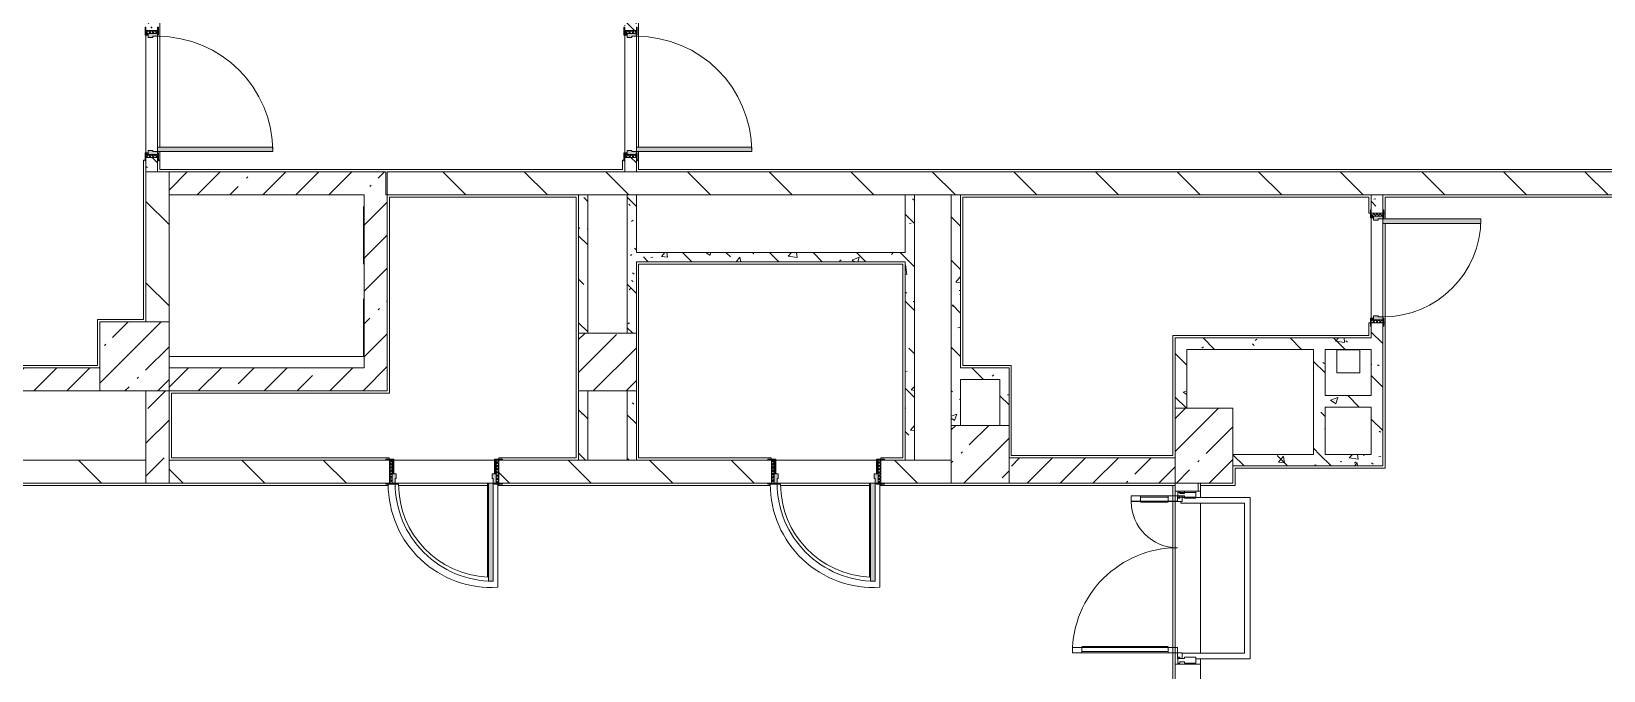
# Model space of a CAD drawing. Header units: millimetres. Extents: x 81459 to 274965, y -8553 to 29000.
# Drawn here: x 213327 to 226952, y 9275 to 14818 of the extents above; entities that cross this region are included whole.
import ezdxf

# ---------------------------------------------------------------- set-up
doc = ezdxf.new("R2010")
doc.units = ezdxf.units.MM
doc.linetypes.add('200_ШТРИХ__ш1_п0_6_', pattern=[800, 500, -300])
for name, color, linetype, lineweight, true_color in [('A-DETL-GENF-2', 7, 'Continuous', 5, 0xaaaaaa), ('A-DOOR-6', 7, 'Continuous', 5, 0xe2e2e2), ('A-DOOR-7', 7, 'Continuous', 5, 0xaaaaaa), ('A-DOOR-FRAM-4', 7, 'Continuous', 5, 0xe2e2e2), ('A-DOOR-FRAM-5', 7, 'Continuous', 5, 0xaaaaaa), ('A-FLOR-2', 7, 'Continuous', 5, 0xaaaaaa), ('I-WALL-5', 7, 'Continuous', 5, 0x787878)]:
    doc.layers.add(name, color=color, linetype=linetype, lineweight=lineweight, true_color=true_color)
for name, color, linetype, lineweight in [('A-DETL-MBND-1', 7, '200_ШТРИХ__ш1_п0_6_', 9), ('A-GLAZ-CWMG-2', 7, 'Continuous', 5), ('A-WALL', 7, 'Continuous', 9), ('I-WALL-3', 7, 'Continuous', 5), ('S-COLS-1', 7, 'Continuous', 5)]:
    doc.layers.add(name, color=color, linetype=linetype, lineweight=lineweight)
pattern_1 = [(45, (147759.1, 0), (-285.1231, 285.1231), []), (45, (148044.2, 0), (-285.1231, 285.1231), [504.031, -100.806, 16.764, -84.042])]
pattern_2 = [(135, (147759.1, 0), (-377.1708, -377.1708), [533.4, -88.9, 17.78, -88.9]), (135, (147759.1, 376.94), (-377.1708, -377.1708), []), (50, (147759.1, 0), (637.6445, -55.7866), [66.675, -733.425]), (355, (147759.1, 0), (-123.3494, 668.699), [53.34, -586.74]), (100.451, (147812.23, -4.65), (514.299, 612.908), [56.665, -623.315]), (46.184, (147759.1, 177.8), (948.7764, -147.15), [100.012, -1100.137]), (96.636, (147838.2, 165.5), (830.909, 865.997), [84.998, -934.973]), (351.184, (147759.1, 177.8), (830.918, 865.988), [80.01, -880.11]), (21, (147848, 133.35), (530.6506, -357.9283), [66.675, -733.425]), (326, (147848, 133.35), (216.308, 644.6585), [53.34, -586.74]), (71.451, (147892.2, 103.5), (746.9596, 286.7243), [56.665, -623.315]), (37.5, (147759.1, 0), (10.8105, 295.9426), [16.764, -562.864, 16.764, -578.866, -588.962]), (37.5, (147759.1, 0), (10.8105, 295.9426), [-1175.258, 16.764, -572.198]), (7.5, (147759.1, 0), (233.8692, 350.6318), [16.764, -322.834, 16.764, -549.529, -224.472]), (7.5, (147759.1, 0), (233.8692, 350.6318), [-905.891, 16.764, -207.708]), (327.5, (147560.85, 0), (474.5678, -20.0513), [16.764, -205.486, 16.764, -676.656, -920.115]), (327.5, (147560.85, 0), (474.5678, -20.0513), [-915.67, 16.764, -903.351]), (317.5, (147471.95, 0), (518.4522, 88.9934), [16.764, -272.161, 16.764, -443.738, -653.415]), (317.5, (147471.95, 0), (518.4522, 88.9934), [-749.427, 16.764, -636.651])]
pattern_3 = [(135, (1751.41, 114.685), (-14.14214, -14.14214), []), (225, (1751.41, 114.685), (14.14214, -14.14214), [])]
pattern_4 = [(45, (-371.384, 114.685), (-14.1421, 14.1421), []), (135, (-371.384, 114.685), (-14.1421, -14.1421), [])]
pattern_5 = [(135, (147759.1, 0), (-353.5534, -353.5534), [])]

# ---------------------------------------------------------------- blocks, each defined once
blk = doc.blocks.new('BSC_Колонна _Прямоугольная - 600х600-23205240-1_7_3_птичка')
at = {"layer": 'S-COLS-1'}
h = blk.add_hatch(dxfattribs=at)
h.set_pattern_fill('FP_51', color=256, style=0, pattern_type=2)
h.set_pattern_definition([(45, (-66460, -12000), (-285.1231, 285.1231), []), (45, (-66174.88, -12000), (-285.1231, 285.1231), [504.031, -100.806, 16.764, -84.042])])
h.paths.add_polyline_path([(-300, -300), (300, -300), (300, 300), (-300, 300), (-300, -100)])
for p, q in [((300, 300), (-300, 300)), ((-300, 300), (-300, -300)), ((300, -300), (300, 300)), ((-300, -300), (300, -300))]:
    blk.add_line(p, q, dxfattribs=at)
blk = doc.blocks.new('BSC_Колонна _Прямоугольная - 650х500-23287315-1_7_3_птичка')
at = {"layer": 'S-COLS-1'}
h = blk.add_hatch(dxfattribs=at)
h.set_pattern_fill('FP_97', color=256, style=0, pattern_type=2)
h.set_pattern_definition([(135, (11225, -75730), (-285.1231, -285.1231), []), (135, (11225, -75444.88), (-285.1231, -285.1231), [504.031, -100.806, 16.764, -84.042])])
h.paths.add_polyline_path([(325, 250), (-325, 250), (-325, -250), (325, -250), (325, 0)])
for p, q in [((325, 250), (-325, 250)), ((-325, 250), (-325, -250)), ((325, -250), (325, 250)), ((-325, -250), (325, -250))]:
    blk.add_line(p, q, dxfattribs=at)
blk = doc.blocks.new('BSC_Колонна _Прямоугольная - 500х500-V65-1_7_3_птичка')
at = {"layer": 'S-COLS-1'}
h = blk.add_hatch(dxfattribs=at)
h.set_pattern_fill('FP_98', color=256, style=0, pattern_type=2)
h.set_pattern_definition([(45, (-73790, -11150), (-285.1231, 285.1231), []), (45, (-73504.88, -11150), (-285.1231, 285.1231), [504.031, -100.806, 16.764, -84.042])])
h.paths.add_polyline_path([(250, -250), (250, 250), (-250, 250), (-250, -250), (-85, -250)])
for p, q in [((250, 250), (-250, 250)), ((-250, 250), (-250, -250)), ((250, -250), (250, 250)), ((-250, -250), (250, -250))]:
    blk.add_line(p, q, dxfattribs=at)
blk = doc.blocks.new('110_Дверь_СКБ_1Ст_Внутренняя1 - Д-11 1100x2100h_кладовые _все__ коридор _между помещениями блока столовой__ моечные _все_-32089444-1_7_3_птичка')
at = {"layer": 'A-DOOR-6'}
h = blk.add_hatch(color=256, dxfattribs=at)
h.paths.add_polyline_path([(502.5, -30), (537.5, -30), (537.5, 50), (512.5, 50), (512.5, 10), (502.5, 10), (502.5, -6)])
h.paths.add_polyline_path([(-477.5, -30), (-477.5, 10), (-487.5, 10), (-487.5, 50), (-512.5, 50), (-512.5, -30), (-487.5, -30)])
at = {"layer": 'A-DOOR-7'}
h = blk.add_hatch(dxfattribs=at)
h.set_pattern_fill('FP_67', color=256, style=0, pattern_type=2)
h.set_pattern_definition(pattern_3)
h.paths.add_polyline_path([(562.5, -50), (562.5, 50), (537.5, 50), (537.5, -50)])
at = {"layer": 'A-DOOR-FRAM-4'}
for points in [[(512.5, 50), (512.5, 1050), (472.5, 1050), (472.5, 50)], [(-512.5, 50), (-497.5, 50), (-497.5, 58), (-567.5, 58), (-567.5, 50), (-537.5, 50)], [(592.5, 50), (592.5, 58), (522.5, 58), (522.5, 50), (562.5, 50)], [(-567.5, -58), (-497.5, -58), (-497.5, -50), (-567.5, -50)], [(-497.5, -50), (-497.5, -30), (-512.5, -30), (-512.5, -50)], [(522.5, -50), (537.5, -50), (537.5, -30), (522.5, -30)], [(592.5, -58), (592.5, -50), (522.5, -50), (522.5, -58), (562.5, -58)]]:
    blk.add_hatch(color=256, dxfattribs=at).paths.add_polyline_path(points)
at = {"layer": 'A-DOOR-FRAM-5'}
h = blk.add_hatch(dxfattribs=at)
h.set_pattern_fill('FP_68', color=256, style=0, pattern_type=2)
h.set_pattern_definition(pattern_4)
h.paths.add_polyline_path([(-537.5, -50), (-512.5, -50), (-512.5, 50), (-537.5, 50)])
at = {"layer": 'A-DOOR-7'}
for p, q in [((512.5, 1050), (472.5, 1050)), ((472.5, 1050), (472.5, 50)), ((512.5, 50), (512.5, 1050)), ((472.5, 50), (512.5, 50))]:
    blk.add_line(p, q, dxfattribs=at)
blk.add_arc((512.5, 50), 1000, 90, 180, dxfattribs=at)
at = {"layer": 'A-DOOR-FRAM-5'}
for p, q in [((-497.5, 58), (-567.5, 58)), ((-567.5, 58), (-567.5, 50)), ((-567.5, 50), (-497.5, 50)), ((-512.5, 50), (-537.5, 50)), ((-537.5, 50), (-537.5, -50)), ((-487.5, 50), (-512.5, 50)), ((-512.5, 50), (-512.5, -30)), ((-512.5, -50), (-512.5, 50)), ((-497.5, 50), (-512.5, 50)), ((-512.5, 50), (-512.5, 49)), ((-512.5, 49), (-497.5, 49)), ((-497.5, 50), (-497.5, 58)), ((-497.5, 49), (-497.5, 50)), ((-487.5, 10), (-487.5, 50)), ((-477.5, 10), (-487.5, 10)), ((-477.5, -30), (-477.5, 10)), ((512.5, 10), (502.5, 10)), ((502.5, 10), (502.5, -30)), ((512.5, 50), (512.5, 10)), ((537.5, 50), (512.5, 50)), ((592.5, 58), (522.5, 58)), ((522.5, 58), (522.5, 50)), ((537.5, 50), (522.5, 50)), ((522.5, 50), (522.5, 49)), ((522.5, 50), (592.5, 50)), ((522.5, 49), (537.5, 49)), ((537.5, -30), (537.5, 50)), ((562.5, 50), (537.5, 50)), ((537.5, 50), (537.5, -50)), ((537.5, 49), (537.5, 50)), ((562.5, -50), (562.5, 50)), ((592.5, 50), (592.5, 58)), ((-497.5, -50), (-567.5, -50)), ((-567.5, -50), (-567.5, -58)), ((-567.5, -58), (-497.5, -58)), ((-537.5, -50), (-512.5, -50)), ((-512.5, -30), (-477.5, -30)), ((-497.5, -30), (-512.5, -30)), ((-512.5, -30), (-512.5, -50)), ((-512.5, -50), (-497.5, -50)), ((-497.5, -50), (-497.5, -30)), ((-497.5, -58), (-497.5, -50)), ((502.5, -30), (537.5, -30)), ((537.5, -30), (522.5, -30)), ((522.5, -30), (522.5, -50)), ((522.5, -50), (537.5, -50)), ((592.5, -50), (522.5, -50)), ((522.5, -50), (522.5, -58)), ((522.5, -58), (592.5, -58)), ((537.5, -50), (537.5, -30)), ((537.5, -50), (562.5, -50)), ((592.5, -58), (592.5, -50))]:
    blk.add_line(p, q, dxfattribs=at)
blk = doc.blocks.new('110_Дверь_СКБ_1Ст_Внутренняя1 - Д-7_п__950x2100h_Туалет EW30-32892359-1_7_3_птичка')
at = {"layer": 'A-DOOR-6'}
h = blk.add_hatch(color=256, dxfattribs=at)
h.paths.add_polyline_path([(462, 19), (462, 50), (437, 50), (437, 10), (427, 10), (427, -30), (462, -30), (462, -19)])
h.paths.add_polyline_path([(-403, -6), (-403, 10), (-413, 10), (-413, 50), (-438, 50), (-438, -30), (-403, -30)])
at = {"layer": 'A-DOOR-7'}
h = blk.add_hatch(dxfattribs=at)
h.set_pattern_fill('FP_65', color=256, style=0, pattern_type=2)
h.set_pattern_definition([(135, (1826.41, 114.685), (-14.14214, -14.14214), []), (225, (1826.41, 114.685), (14.14214, -14.14214), [])])
h.paths.add_polyline_path([(487, -50), (487, 50), (462, 50), (462, -50)])
at = {"layer": 'A-DOOR-FRAM-4'}
for points in [[(-373, 50), (-373, 900), (-413, 900), (-413, 50)], [(-423, 50), (-423, 58), (-493, 58), (-493, 50), (-438, 50)], [(517, 50), (517, 58), (447, 56), (447, 50), (487, 50)], [(-423, -50), (-493, -50), (-493, -58), (-423, -58)], [(-423, -30), (-438, -30), (-438, -50), (-423, -50)], [(462, -30), (447, -30), (447, -50), (462, -50)], [(517, -50), (447, -50), (447, -58), (517, -58)]]:
    blk.add_hatch(color=256, dxfattribs=at).paths.add_polyline_path(points)
at = {"layer": 'A-DOOR-FRAM-5'}
h = blk.add_hatch(dxfattribs=at)
h.set_pattern_fill('FP_66', color=256, style=0, pattern_type=2)
h.set_pattern_definition([(45, (-296.384, 114.685), (-14.1421, 14.1421), []), (135, (-296.384, 114.685), (-14.1421, -14.1421), [])])
h.paths.add_polyline_path([(-438, -50), (-438, 50), (-463, 50), (-457, -50)])
at = {"layer": 'A-DOOR-7'}
for p, q in [((-413, 900), (-413, 50)), ((-373, 900), (-413, 900)), ((-373, 50), (-373, 900)), ((-413, 50), (-373, 50))]:
    blk.add_line(p, q, dxfattribs=at)
blk.add_arc((-413, 50), 850, 360, 90, dxfattribs=at)
at = {"layer": 'A-DOOR-FRAM-5'}
for p, q in [((-423, 58), (-493, 58)), ((-493, 58), (-493, 50)), ((-493, 50), (-423, 50)), ((-438, 50), (-463, 50)), ((-463, 50), (-463, -50)), ((-413, 50), (-438, 50)), ((-438, 50), (-438, -30)), ((-438, -50), (-438, 50)), ((-423, 50), (-438, 50)), ((-438, 50), (-438, 49)), ((-438, 49), (-423, 49)), ((-423, 50), (-423, 58)), ((-423, 49), (-423, 50)), ((-413, 10), (-413, 50)), ((-403, 10), (-413, 10)), ((-403, -30), (-403, 10)), ((437, 10), (427, 10)), ((427, 10), (427, -30)), ((437, 50), (437, 10)), ((462, 50), (437, 50)), ((517, 58), (447, 58)), ((447, 58), (447, 50)), ((462, 50), (447, 50)), ((447, 50), (447, 49)), ((447, 50), (517, 50)), ((447, 49), (462, 49)), ((462, -30), (462, 50)), ((487, 50), (462, 50)), ((462, 50), (462, -50)), ((462, 49), (462, 50)), ((487, -50), (487, 50)), ((517, 50), (517, 58)), ((-423, -50), (-493, -50)), ((-493, -50), (-493, -58)), ((-493, -58), (-423, -58)), ((-463, -50), (-438, -50)), ((-438, -30), (-403, -30)), ((-423, -30), (-438, -30)), ((-438, -30), (-438, -50)), ((-438, -50), (-423, -50)), ((-423, -50), (-423, -30)), ((-423, -58), (-423, -50)), ((427, -30), (462, -30)), ((462, -30), (447, -30)), ((447, -30), (447, -50)), ((447, -50), (462, -50)), ((517, -50), (447, -50)), ((447, -50), (447, -58)), ((447, -58), (517, -58)), ((462, -50), (462, -30)), ((462, -50), (487, -50)), ((517, -58), (517, -50))]:
    blk.add_line(p, q, dxfattribs=at)
blk = doc.blocks.new('Прямоугольный импост - Импост структурный с накладкой - 160мм Темный-32274804-1_7_3_птичка')
at = {"layer": 'A-GLAZ-CWMG-2'}
for p, q in [((-50, 40), (-50, 140)), ((-50, 140), (0, 140)), ((0, 140), (0, 40)), ((-40, 40), (-50, 40)), ((-50, -17), (-50, 0)), ((-50, 0), (-40, 0)), ((-40, 0), (-40, 40)), ((-10, 40), (-10, 0)), ((0, 40), (-10, 40)), ((-10, 0), (0, 0)), ((0, 0), (0, -17)), ((0, -17), (-50, -17))]:
    blk.add_line(p, q, dxfattribs=at)
blk = doc.blocks.new('Дверь_Витражная_остекление_ - ВВ-6 остекление-32274838-1_7_3_птичка')
at = {"layer": 'A-DETL-GENF-2'}
for p, q in [((-655, 930), (-610, 930)), ((-655, 930), (-655, 20)), ((-610, 930), (-655, 930)), ((-655, 930), (-655, 20)), ((-655, 850), (-610, 850)), ((-645, 850), (-645, 100)), ((-610, 930), (-610, 20)), ((-610, 20), (-610, 930)), ((-601, 850), (-601, 100)), ((705, 420), (660, 420)), ((660, 420), (660, 20)), ((705, 420), (660, 420)), ((660, 420), (660, 20)), ((705, 420), (705, 20)), ((705, 20), (705, 420)), ((651, 340), (651, 100)), ((705, 340), (660, 340)), ((695, 340), (695, 100)), ((-655, 100), (-610, 100)), ((-610, 20), (-655, 20)), ((-655, 20), (-610, 20)), ((705, 100), (660, 100))]:
    blk.add_line(p, q, dxfattribs=at)
at = {"layer": 'A-DOOR-7'}
for p, q in [((-655, 930), (-655, 20)), ((655, 420), (655, 20)), ((-655, 20), (-705, 20)), ((-705, 20), (-705, -20)), ((-655, -20), (-655, 20)), ((705, 20), (655, 20)), ((655, 20), (655, -20)), ((705, -20), (705, 20)), ((-705, -20), (-655, -20)), ((655, -20), (705, -20))]:
    blk.add_line(p, q, dxfattribs=at)
for centre, radius, start, end in [((-655, 20), 910, 360, 90), ((655, 20), 400, 90, 180)]:
    blk.add_arc(centre, radius, start, end, dxfattribs=at)
blk = doc.blocks.new('110_Дверь_СКБ_1Ст_Внутренняя1 - Д-17д _Д-9_ 950x2100h_ПУИ_ С_У персонала-24300662-1_7_3_птичка')
at = {"layer": 'A-DOOR-6'}
h = blk.add_hatch(color=256, dxfattribs=at)
h.paths.add_polyline_path([(462, 100), (437, 100), (437, 60), (427, 60), (427, 20), (462, 20)])
h.paths.add_polyline_path([(-423, 100), (-438, 100), (-438, 20), (-403, 20), (-403, 60), (-413, 60), (-413, 100)])
at = {"layer": 'A-DOOR-7'}
h = blk.add_hatch(dxfattribs=at)
h.set_pattern_fill('FP_73', color=256, style=0, pattern_type=2)
h.set_pattern_definition([(135, (1826.41, 164.685), (-14.14214, -14.14214), []), (225, (1826.41, 164.685), (14.14214, -14.14214), [])])
h.paths.add_polyline_path([(487, 100), (462, 100), (462, -100), (487, -100), (487, 6)])
at = {"layer": 'A-DOOR-FRAM-4'}
for points in [[(-401, 950), (-413, 950), (-413, 100), (-373, 104), (-373, 950)], [(-454, 108), (-493, 108), (-493, 100), (-423, 104), (-423, 108), (-454, 108)], [(-438, 20), (-438, -100), (-423, -100), (-423, 20)], [(491, 108), (447, 108), (447, 100), (517, 100), (517, 108), (497, 108)], [(462, 20), (447, 20), (447, -100), (462, -100), (462, 6)], [(-438, -100), (-493, -100), (-493, -108), (-423, -108), (-423, -100)], [(501, -100), (447, -100), (447, -108), (517, -108), (517, -100)]]:
    blk.add_hatch(color=256, dxfattribs=at).paths.add_polyline_path(points)
at = {"layer": 'A-DOOR-FRAM-5'}
h = blk.add_hatch(dxfattribs=at)
h.set_pattern_fill('FP_74', color=256, style=0, pattern_type=2)
h.set_pattern_definition([(45, (-296.384, 164.685), (-14.1421, 14.1421), []), (135, (-296.384, 164.685), (-14.1421, -14.1421), [])])
h.paths.add_polyline_path([(-463, 100), (-460, -100), (-438, -100), (-438, 100)])
at = {"layer": 'A-DOOR-7'}
for p, q in [((-413, 950), (-413, 100)), ((-373, 950), (-413, 950)), ((-373, 100), (-373, 950)), ((-413, 100), (-373, 100))]:
    blk.add_line(p, q, dxfattribs=at)
blk.add_arc((-413, 100), 850, 360, 90, dxfattribs=at)
at = {"layer": 'A-DOOR-FRAM-5'}
for p, q in [((-423, 108), (-493, 108)), ((-493, 108), (-493, 100)), ((-493, 100), (-423, 100)), ((-438, 100), (-463, 100)), ((-463, 100), (-463, -100)), ((-413, 100), (-438, 100)), ((-438, 100), (-438, 20)), ((-438, -100), (-438, 100)), ((-423, 100), (-438, 100)), ((-438, 100), (-438, 99)), ((-438, 99), (-423, 99)), ((-438, 20), (-403, 20)), ((-423, 20), (-438, 20)), ((-438, 20), (-438, -100)), ((-423, 100), (-423, 108)), ((-423, 99), (-423, 100)), ((-423, -100), (-423, 20)), ((-413, 60), (-413, 100)), ((-403, 60), (-413, 60)), ((-403, 20), (-403, 60)), ((437, 60), (427, 60)), ((427, 60), (427, 20)), ((427, 20), (462, 20)), ((437, 100), (437, 60)), ((462, 100), (437, 100)), ((517, 108), (447, 108)), ((447, 108), (447, 100)), ((462, 100), (447, 100)), ((447, 100), (447, 99)), ((447, 100), (517, 100)), ((447, 99), (462, 99)), ((462, 20), (447, 20)), ((447, 20), (447, -100)), ((462, 20), (462, 100)), ((487, 100), (462, 100)), ((462, 100), (462, -100)), ((462, 99), (462, 100)), ((462, -100), (462, 20)), ((487, -100), (487, 100)), ((517, 100), (517, 108)), ((-423, -100), (-493, -100)), ((-493, -100), (-493, -108)), ((-493, -108), (-423, -108)), ((-463, -100), (-438, -100)), ((-438, -100), (-423, -100)), ((-423, -108), (-423, -100)), ((447, -100), (462, -100)), ((517, -100), (447, -100)), ((447, -100), (447, -108)), ((447, -108), (517, -108)), ((462, -100), (487, -100)), ((517, -108), (517, -100))]:
    blk.add_line(p, q, dxfattribs=at)
blk = doc.blocks.new('Прямоугольный импост - Импост структурный с накладкой - 160мм Темный-32274805-1_7_3_птичка')
at = {"layer": 'A-GLAZ-CWMG-2'}
for p, q in [((-25, 40), (-25, 140)), ((-25, 140), (25, 140)), ((25, 140), (25, 40)), ((-15, 40), (-25, 40)), ((-25, -17), (-25, 0)), ((-25, 0), (-15, 0)), ((-15, 0), (-15, 40)), ((15, 40), (15, 0)), ((25, 40), (15, 40)), ((15, 0), (25, 0)), ((25, 0), (25, -17)), ((25, -17), (-25, -17))]:
    blk.add_line(p, q, dxfattribs=at)
blk = doc.blocks.new('110_Дверь_СКБ_1Ст_Внутренняя1 - Д-12 EIW 1100x2100h_кладовые _все__ коридор _между помещениями блока столовой__ моечные _все_-32933558-1_7_3_птичка')
at = {"layer": 'A-DOOR-6'}
h = blk.add_hatch(color=256, dxfattribs=at)
h.paths.add_polyline_path([(537.5, -30), (537.5, 50), (512.5, 50), (512.5, 10), (502.5, 10), (502.5, -30), (512.5, -30)])
h.paths.add_polyline_path([(-477.5, -6), (-477.5, 10), (-487.5, 10), (-487.5, 50), (-512.5, 50), (-512.5, -30), (-477.5, -30)])
at = {"layer": 'A-DOOR-7'}
h = blk.add_hatch(dxfattribs=at)
h.set_pattern_fill('FP_67', color=256, style=0, pattern_type=2)
h.set_pattern_definition(pattern_3)
h.paths.add_polyline_path([(562.5, 50), (537.5, 50), (537.5, -50), (562.5, -50)])
at = {"layer": 'A-DOOR-FRAM-4'}
for points in [[(512.5, 863.5), (512.5, 1050), (472.5, 1050), (472.5, 50), (512.5, 50), (512.5, 685.8)], [(-497.5, 58), (-567.5, 58), (-562.5, 50), (-497.5, 50)], [(592.5, 58), (522.5, 58), (522.5, 50), (592.5, 50)], [(-497.5, -58), (-497.5, -50), (-567.5, -50), (-562.5, -58), (-512.5, -58)], [(-497.5, -30), (-512.5, -30), (-512.5, -50), (-497.5, -50)], [(537.5, -30), (522.5, -30), (522.5, -50), (537.5, -50)], [(592.5, -58), (587.5, -50), (522.5, -50), (522.5, -58), (587.5, -58)]]:
    blk.add_hatch(color=256, dxfattribs=at).paths.add_polyline_path(points)
at = {"layer": 'A-DOOR-FRAM-5'}
h = blk.add_hatch(dxfattribs=at)
h.set_pattern_fill('FP_68', color=256, style=0, pattern_type=2)
h.set_pattern_definition(pattern_4)
h.paths.add_polyline_path([(-512.5, 50), (-537.5, 50), (-537.5, -50), (-512.5, -50)])
at = {"layer": 'A-DOOR-7'}
for p, q in [((512.5, 1050), (472.5, 1050)), ((472.5, 1050), (472.5, 50)), ((512.5, 50), (512.5, 1050)), ((472.5, 50), (512.5, 50))]:
    blk.add_line(p, q, dxfattribs=at)
blk.add_arc((512.5, 50), 1000, 90, 180, dxfattribs=at)
at = {"layer": 'A-DOOR-FRAM-5'}
for p, q in [((-497.5, 58), (-567.5, 58)), ((-567.5, 58), (-567.5, 50)), ((-567.5, 50), (-497.5, 50)), ((-512.5, 50), (-537.5, 50)), ((-537.5, 50), (-537.5, -50)), ((-487.5, 50), (-512.5, 50)), ((-512.5, 50), (-512.5, -30)), ((-512.5, -50), (-512.5, 50)), ((-497.5, 50), (-512.5, 50)), ((-512.5, 50), (-512.5, 49)), ((-512.5, 49), (-497.5, 49)), ((-497.5, 50), (-497.5, 58)), ((-497.5, 49), (-497.5, 50)), ((-487.5, 10), (-487.5, 50)), ((-477.5, 10), (-487.5, 10)), ((-477.5, -30), (-477.5, 10)), ((512.5, 10), (502.5, 10)), ((502.5, 10), (502.5, -30)), ((512.5, 50), (512.5, 10)), ((537.5, 50), (512.5, 50)), ((592.5, 58), (522.5, 58)), ((522.5, 58), (522.5, 50)), ((537.5, 50), (522.5, 50)), ((522.5, 50), (522.5, 49)), ((522.5, 50), (592.5, 50)), ((522.5, 49), (537.5, 49)), ((537.5, -30), (537.5, 50)), ((562.5, 50), (537.5, 50)), ((537.5, 50), (537.5, -50)), ((537.5, 49), (537.5, 50)), ((562.5, -50), (562.5, 50)), ((592.5, 50), (592.5, 58)), ((-497.5, -50), (-567.5, -50)), ((-567.5, -50), (-567.5, -58)), ((-567.5, -58), (-497.5, -58)), ((-537.5, -50), (-512.5, -50)), ((-512.5, -30), (-477.5, -30)), ((-497.5, -30), (-512.5, -30)), ((-512.5, -30), (-512.5, -50)), ((-512.5, -50), (-497.5, -50)), ((-497.5, -50), (-497.5, -30)), ((-497.5, -58), (-497.5, -50)), ((502.5, -30), (537.5, -30)), ((537.5, -30), (522.5, -30)), ((522.5, -30), (522.5, -50)), ((522.5, -50), (537.5, -50)), ((592.5, -50), (522.5, -50)), ((522.5, -50), (522.5, -58)), ((522.5, -58), (592.5, -58)), ((537.5, -50), (537.5, -30)), ((537.5, -50), (562.5, -50)), ((592.5, -58), (592.5, -50))]:
    blk.add_line(p, q, dxfattribs=at)
blk = doc.blocks.new('Прямоугольный импост - Импост структурный с накладкой - 160мм Темный-32274806-1_7_3_птичка')
at = {"layer": 'A-GLAZ-CWMG-2'}
for p, q in [((0, 140), (-50, 140)), ((-50, 140), (-50, 40)), ((0, 40), (0, 140)), ((-50, 40), (-40, 40)), ((-40, 0), (-50, 0)), ((-50, 0), (-50, -17)), ((-40, 40), (-40, 0)), ((-10, 0), (-10, 40)), ((-10, 40), (0, 40)), ((0, 0), (-10, 0)), ((0, -17), (0, 0)), ((-50, -17), (0, -17))]:
    blk.add_line(p, q, dxfattribs=at)

msp = doc.modelspace()

# ---------------------------------------------------------------- hatches: boundary and pattern name
at = {"layer": 'I-WALL-3'}
h = msp.add_hatch(dxfattribs=at)
h.set_pattern_fill('FP_63', color=256, style=0, pattern_type=2)
h.set_pattern_definition(pattern_5)
h.paths.add_polyline_path([(214485.5, 12300), (214519.1, 12300), (214519.1, 13600), (214319.1, 13600), (214319.1, 12300)])
h = msp.add_hatch(dxfattribs=at)
h.set_pattern_fill('FP_33', color=256, style=0, pattern_type=2)
h.set_pattern_definition(pattern_1)
h.paths.add_polyline_path([(216209.1, 13400), (216399.1, 13400), (216399.1, 13600), (214519.1, 13600), (214519.1, 13400), (215969.1, 13400)])
h = msp.add_hatch(dxfattribs=at)
h.set_pattern_fill('FP_63', color=256, style=0, pattern_type=2)
h.set_pattern_definition(pattern_5)
h.paths.add_polyline_path([(223855.1, 13400), (232459.1, 13400), (232459.1, 13600), (216409.1, 13600), (216409.1, 13400), (222922.8, 13400)])
h = msp.add_hatch(dxfattribs=at)
h.set_pattern_fill('FP_33', color=256, style=0, pattern_type=2)
h.set_pattern_definition(pattern_1)
h.paths.add_polyline_path([(216383.9, 11700), (216409.1, 11700), (216409.1, 13400), (216209.1, 13400), (216209.1, 11700), (216239.3, 11700)])
h = msp.add_hatch(dxfattribs=at)
h.set_pattern_fill('FP_33', color=256, style=0, pattern_type=2)
h.set_pattern_definition(pattern_1)
h.paths.add_polyline_path([(209910.2, 11700), (213919.1, 11700), (213919.1, 11900), (208519.1, 11900), (208519.1, 11700), (209719.1, 11700)])
h = msp.add_hatch(dxfattribs=at)
h.set_pattern_fill('FP_33', color=256, style=0, pattern_type=2)
h.set_pattern_definition(pattern_1)
h.paths.add_polyline_path([(215487, 11700), (216209.1, 11700), (216209.1, 11900), (214519.1, 11900), (214519.1, 11700), (215394.1, 11700)])
h = msp.add_hatch(dxfattribs=at)
h.set_pattern_fill('FP_33', color=256, style=0, pattern_type=2)
h.set_pattern_definition(pattern_1)
h.paths.add_polyline_path([(214519.1, 10900), (214519.1, 11700), (214319.1, 11700), (214319.1, 10900)])
h = msp.add_hatch(dxfattribs=at)
h.set_pattern_fill('FP_63', color=256, style=0, pattern_type=2)
h.set_pattern_definition(pattern_5)
h.paths.add_polyline_path([(220718.9, 10900), (221299.1, 10900), (221299.1, 11100), (220688.9, 11100), (220688.9, 10900)])
h.paths.add_polyline_path([(214519.1, 10900), (216427.9, 10900), (216427.9, 11100), (214519.1, 11100), (214519.1, 10994)])
h.paths.add_polyline_path([(214319.1, 10900), (214319.1, 11100), (209919.1, 11100), (209919.1, 10900), (211769.1, 10900)])
h.paths.add_polyline_path([(217377.9, 10900), (219738.9, 10900), (219738.9, 11100), (217377.9, 11100), (217377.9, 10994)])
h = msp.add_hatch(dxfattribs=at)
h.set_pattern_fill('FP_33', color=256, style=0, pattern_type=2)
h.set_pattern_definition(pattern_1)
h.paths.add_polyline_path([(223219.1, 10900), (223239.1, 10900), (223239.1, 11120), (221799.1, 11120), (221799.1, 10900), (222922.8, 10900)])
h = msp.add_hatch(dxfattribs=at)
h.set_pattern_fill('FP_33', color=256, style=0, pattern_type=2)
h.set_pattern_definition(pattern_1)
h.paths.add_polyline_path([(223459.1, 7900), (223459.1, 9330), (223239.1, 9330), (223239.1, 7900)])
h.paths.add_polyline_path([(223459.1, 10830), (223459.1, 10900), (223439.1, 10900), (223439.1, 10830)])
at = {"layer": 'I-WALL-5'}
h = msp.add_hatch(dxfattribs=at)
h.set_pattern_fill('FP_62', color=256, style=0, pattern_type=2)
h.set_pattern_definition(pattern_2)
h.paths.add_polyline_path([(214419.1, 13600), (214419.1, 13725), (214319.1, 13725), (214319.1, 13600)])
h.paths.add_polyline_path([(214319.1, 14825), (214419.1, 14825), (214419.1, 15550), (214319.1, 15550), (214319.1, 14850)])
h = msp.add_hatch(dxfattribs=at)
h.set_pattern_fill('FP_62', color=256, style=0, pattern_type=2)
h.set_pattern_definition(pattern_2)
h.paths.add_polyline_path([(218514.8, 13600), (218569.1, 13600), (218569.1, 13725), (218469.1, 13725), (218469.1, 13600), (218489.1, 13600)])
h.paths.add_polyline_path([(218569.1, 14825), (218569.1, 15150), (218469.1, 15150), (218469.1, 14825)])
h = msp.add_hatch(dxfattribs=at)
h.set_pattern_fill('FP_62', color=256, style=0, pattern_type=2)
h.set_pattern_definition(pattern_2)
h.paths.add_polyline_path([(218068.9, 11120), (218069.1, 12200), (218148.9, 12200), (218148.9, 13400), (218068.9, 13400), (218068.9, 11700)])
h.paths.add_polyline_path([(218068.9, 11100), (218148.9, 11100), (218148.9, 11700), (218069.1, 11700), (218068.9, 11120)])
h = msp.add_hatch(dxfattribs=at)
h.set_pattern_fill('FP_62', color=256, style=0, pattern_type=2)
h.set_pattern_definition(pattern_2)
h.paths.add_polyline_path([(218569.1, 11100), (218569.1, 11700), (218489.1, 11700), (218489.1, 11100)])
h.paths.add_polyline_path([(218569.1, 12200), (218569.1, 13400), (218489.1, 13400), (218489.1, 12200)])
h = msp.add_hatch(dxfattribs=at)
h.set_pattern_fill('FP_62', color=256, style=0, pattern_type=2)
h.set_pattern_definition(pattern_2)
h.paths.add_polyline_path([(220899.1, 11100), (220979.1, 11100), (220979.1, 13400), (220899.1, 13400), (220899.1, 11120)])
h = msp.add_hatch(dxfattribs=at)
h.set_pattern_fill('FP_62', color=256, style=0, pattern_type=2)
h.set_pattern_definition(pattern_2)
h.paths.add_polyline_path([(221299.1, 11400), (221379.1, 11400), (221379.1, 13400), (221299.1, 13400), (221299.1, 11913.7)])
h = msp.add_hatch(dxfattribs=at)
h.set_pattern_fill('FP_62', color=256, style=0, pattern_type=2)
h.set_pattern_definition(pattern_2)
h.paths.add_polyline_path([(224938.9, 11050), (225038.9, 11053.2), (225038.9, 12291.1), (224938.9, 12291.1), (224938.9, 11150)])
h.paths.add_polyline_path([(225038.9, 13241.1), (225038.9, 13400), (224938.9, 13400), (224940.3, 13241.1)])
h = msp.add_hatch(dxfattribs=at)
h.set_pattern_fill('FP_62', color=256, style=0, pattern_type=2)
h.set_pattern_definition(pattern_2)
h.paths.add_polyline_path([(218569.1, 12820), (220899.1, 12820), (220899.1, 12900), (218569.1, 12900)])
h = msp.add_hatch(dxfattribs=at)
h.set_pattern_fill('FP_62', color=256, style=0, pattern_type=2)
h.set_pattern_definition(pattern_2)
h.paths.add_polyline_path([(223239.1, 12060), (224938.9, 12060), (224938.9, 12160), (223239.1, 12160), (223239.1, 12143.8)])
h = msp.add_hatch(dxfattribs=at)
h.set_pattern_fill('FP_62', color=256, style=0, pattern_type=2)
h.set_pattern_definition(pattern_2)
h.paths.add_polyline_path([(223239.1, 11550), (223339.1, 11550), (223339.1, 12060), (223239.1, 12060), (223239.1, 11880.8)])
h = msp.add_hatch(dxfattribs=at)
h.set_pattern_fill('FP_62', color=256, style=0, pattern_type=2)
h.set_pattern_definition(pattern_2)
h.paths.add_polyline_path([(224538.9, 11150), (224538.9, 12060), (224438.9, 12055.6), (224439.8, 11150), (224485, 11150)])
h = msp.add_hatch(dxfattribs=at)
h.set_pattern_fill('FP_62', color=256, style=0, pattern_type=2)
h.set_pattern_definition(pattern_2)
h.paths.add_polyline_path([(221719.1, 11800), (221719.1, 11900), (221379.1, 11900), (221379.1, 11800)])
h = msp.add_hatch(dxfattribs=at)
h.set_pattern_fill('FP_62', color=256, style=0, pattern_type=2)
h.set_pattern_definition(pattern_2)
h.paths.add_polyline_path([(221719.1, 11400), (221799.1, 11400), (221799.1, 11900), (221719.1, 11900), (221719.1, 11800)])
h = msp.add_hatch(dxfattribs=at)
h.set_pattern_fill('FP_62', color=256, style=0, pattern_type=2)
h.set_pattern_definition(pattern_2)
h.paths.add_polyline_path([(224924.7, 11560), (224938.9, 11560), (224938.9, 11660), (224538.9, 11660), (224538.9, 11560), (224839.6, 11560)])
h = msp.add_hatch(dxfattribs=at)
h.set_pattern_fill('FP_62', color=256, style=0, pattern_type=2)
h.set_pattern_definition(pattern_2)
h.paths.add_polyline_path([(224938.9, 11050), (224938.9, 11150), (223739.1, 11150), (223739.1, 11050), (224839.6, 11050)])
at = {"layer": 'S-COLS-1'}
h = msp.add_hatch(dxfattribs=at)
h.set_pattern_fill('FP_33', color=256, style=0, pattern_type=2)
h.set_pattern_definition(pattern_1)
h.paths.add_polyline_path([(218148.9, 11700), (218569.1, 11700), (218569.1, 12200), (218069.1, 12200), (218069.1, 11700)])

# ---------------------------------------------------------------- linework, layer by layer
at = {"layer": 'A-DETL-MBND-1'}
msp.add_line((216204.1, 12000), (216204.1, 13400), dxfattribs=at)
at = {"layer": 'A-FLOR-2'}
for p, q in [((214439.1, 15530), (214439.1, 13815)), ((218589.1, 15130), (218589.1, 13815)), ((214439.1, 13775), (214439.1, 13620)), ((218589.1, 13775), (218589.1, 13620)), ((214299.1, 12320), (214299.1, 13700)), ((214299.1, 13700), (214311.1, 13700)), ((214427.1, 13700), (214439.1, 13700)), ((218449.1, 13620), (218449.1, 13700)), ((218449.1, 13700), (218461.1, 13700)), ((218577.1, 13700), (218589.1, 13700)), ((214439.1, 13620), (218449.1, 13620)), ((218589.1, 13620), (232899.1, 13620)), ((218048.9, 13380), (216429.1, 13380)), ((216429.1, 13380), (216429.1, 11680)), ((218048.9, 11120), (218048.9, 13380)), ((224918.9, 13380), (221399.1, 13380)), ((221399.1, 13380), (221399.1, 11920)), ((224918.9, 13241.1), (224918.9, 13380)), ((225058.9, 13380), (225058.9, 13191.1)), ((230316.1, 13380), (225058.9, 13380)), ((224930.9, 13241.1), (224918.9, 13241.1)), ((225058.9, 13241.1), (225046.9, 13241.1)), ((225058.9, 13151.1), (225058.9, 11030)), ((220879.1, 12800), (218589.1, 12800)), ((218589.1, 12800), (218589.1, 11120)), ((220879.1, 11120), (220879.1, 12800)), ((213899.1, 11920), (213899.1, 12320)), ((213899.1, 12320), (214299.1, 12320)), ((224918.9, 12180), (224918.9, 12291.1)), ((224918.9, 12291.1), (224930.9, 12291.1)), ((225046.9, 12291.1), (225058.9, 12291.1)), ((223219.1, 11140), (223219.1, 12180)), ((223219.1, 12180), (224918.9, 12180)), ((216209.1, 12000), (214519.1, 12000)), ((224639.6, 12057), (224839.6, 12057)), ((224639.6, 11857), (224639.6, 12057)), ((224839.6, 12057), (224839.6, 11857)), ((208539.1, 11920), (213899.1, 11920)), ((221399.1, 11920), (221819.1, 11920)), ((221819.1, 11920), (221819.1, 11140)), ((224839.6, 11857), (224639.6, 11857)), ((216429.1, 11680), (214539.1, 11680)), ((214539.1, 11680), (214539.1, 11120)), ((214539.1, 11120), (216427.9, 11120)), ((216427.9, 11120), (216427.9, 11108)), ((217377.9, 11120), (218048.9, 11120)), ((217377.9, 11108), (217377.9, 11120)), ((218589.1, 11120), (219738.9, 11120)), ((219738.9, 11120), (219738.9, 11108)), ((220688.9, 11108), (220688.9, 11120)), ((220688.9, 11120), (220879.1, 11120)), ((221819.1, 11140), (223219.1, 11140)), ((225058.9, 11030), (223759.1, 11030)), ((223759.1, 11030), (223759.1, 10880)), ((216416.5, 10880), (209699.1, 10880)), ((216508.4, 10890.5), (216418.4, 10890.5)), ((217279.4, 10880), (216509.1, 10880)), ((217287.9, 10895.6), (217279.4, 10895.6)), ((217279.4, 10895.6), (217279.4, 10086.3)), ((217337.9, 10895.6), (217327.9, 10895.6)), ((217369.4, 9997.3), (217369.4, 10892)), ((217369.4, 10880), (219730.1, 10880)), ((217377.9, 10880), (217377.9, 10892)), ((219819.4, 10890.5), (219729.4, 10890.5)), ((220590.4, 10880), (219820.1, 10880)), ((220598.9, 10895.6), (220590.4, 10895.6)), ((220590.4, 10895.6), (220590.4, 10086.3)), ((220648.9, 10895.6), (220638.9, 10895.6)), ((220680.4, 9997.3), (220680.4, 10892)), ((220680.4, 10880), (223219.1, 10880)), ((220688.9, 10880), (220688.9, 10892)), ((223219.1, 7920), (223219.1, 10880)), ((223239.1, 10880), (223219.1, 10880)), ((223319.1, 10776.2), (223299.1, 10776.2)), ((223889.2, 10776.2), (223419.1, 10776.2)), ((223759.1, 10880), (223459.1, 10880)), ((223889.2, 9376.2), (223889.2, 10776.2)), ((223289.2, 10740), (223289.2, 10726.2)), ((223289.2, 10726.2), (223839.2, 10726.2)), ((223839.2, 10726.2), (223839.2, 9426.2)), ((223839.2, 9426.2), (223299.1, 9426.2)), ((223419.1, 9376.2), (223889.2, 9376.2))]:
    msp.add_line(p, q, dxfattribs=at)
for centre, radius, end in [((217313.4, 10890.5), 895, 273.58586), ((217313.5, 10890.5), 805, 267.57693), ((220624.4, 10890.5), 895, 273.58586), ((220624.5, 10890.5), 805, 267.57693)]:
    msp.add_arc(centre, radius, 180, end, dxfattribs=at)
at = {"layer": 'A-WALL'}
for p, q in [((218469.1, 13600), (218569.1, 13600)), ((218148.9, 13400), (218068.9, 13400)), ((218569.1, 13400), (218489.1, 13400)), ((220979.1, 13400), (220899.1, 13400)), ((221379.1, 13400), (221299.1, 13400)), ((225038.9, 13400), (224938.9, 13400)), ((214319.1, 11100), (214319.1, 10900)), ((214519.1, 11100), (214519.1, 10900)), ((218068.9, 11100), (218148.9, 11100)), ((218489.1, 11100), (218569.1, 11100)), ((220899.1, 11100), (220979.1, 11100)), ((223439.1, 10900), (223439.1, 10830))]:
    msp.add_line(p, q, dxfattribs=at)
at = {"layer": 'I-WALL-3'}
for p, q in [((214319.1, 13765), (214319.1, 14785)), ((214419.1, 14775), (214419.1, 13815)), ((218469.1, 13765), (218469.1, 14785)), ((218569.1, 14775), (218569.1, 13815)), ((214319.1, 13695), (214319.1, 12300)), ((214419.1, 13600), (214419.1, 13695)), ((218469.1, 13695), (218469.1, 13600)), ((218569.1, 13600), (218569.1, 13695)), ((214319.1, 13600), (216399.1, 13600)), ((214519.1, 12300), (214519.1, 13600)), ((216399.1, 13400), (216399.1, 13600)), ((216409.1, 11700), (216409.1, 13600)), ((218469.1, 13600), (216409.1, 13600)), ((232869.1, 13600), (218569.1, 13600)), ((214519.1, 13400), (216209.1, 13400)), ((216209.1, 13400), (216209.1, 11900)), ((216399.1, 13400), (218068.9, 13400)), ((218068.9, 13400), (218068.9, 11100)), ((218148.9, 12200), (218148.9, 13400)), ((218148.9, 13400), (218489.1, 13400)), ((218489.1, 13400), (218489.1, 12200)), ((218569.1, 12900), (218569.1, 13400)), ((218569.1, 13400), (220899.1, 13400)), ((220899.1, 13400), (220899.1, 12900)), ((220979.1, 11100), (220979.1, 13400)), ((220979.1, 13400), (221299.1, 13400)), ((221299.1, 13400), (221299.1, 11400)), ((221379.1, 11900), (221379.1, 13400)), ((221379.1, 13400), (224938.9, 13400)), ((224938.9, 13400), (224938.9, 13271.1)), ((225038.9, 13271.1), (225038.9, 13400)), ((225038.9, 13400), (232869.1, 13400)), ((224938.9, 12331.1), (224938.9, 13201.1)), ((225038.9, 13151.1), (225038.9, 12341.1)), ((220899.1, 12900), (218569.1, 12900)), ((218569.1, 12200), (218569.1, 12820)), ((218569.1, 12820), (220899.1, 12820)), ((220899.1, 12820), (220899.1, 11100)), ((218069.1, 11700), (218069.1, 12200)), ((218069.1, 12200), (218148.9, 12200)), ((218489.1, 12200), (218569.1, 12200)), ((224938.9, 12160), (223239.1, 12160)), ((223239.1, 12160), (223239.1, 11550)), ((224938.9, 12261.1), (224938.9, 12160)), ((225038.9, 11050), (225038.9, 12261.1)), ((223339.1, 12060), (224438.9, 12060)), ((223339.1, 11550), (223339.1, 12060)), ((224438.9, 12060), (224438.9, 11150)), ((224538.9, 12060), (224938.9, 12060)), ((224538.9, 11660), (224538.9, 12060)), ((224938.9, 12060), (224938.9, 11660)), ((213919.1, 11900), (208519.1, 11900)), ((216209.1, 11900), (214519.1, 11900)), ((221799.1, 11900), (221379.1, 11900)), ((221799.1, 11400), (221799.1, 11900)), ((221379.1, 11400), (221379.1, 11800)), ((221379.1, 11800), (221719.1, 11800)), ((221719.1, 11800), (221719.1, 11400)), ((212219.1, 11700), (213919.1, 11700)), ((214319.1, 11700), (214319.1, 11100)), ((214519.1, 11700), (216409.1, 11700)), ((214519.1, 11100), (214519.1, 11700)), ((218148.9, 11700), (218069.1, 11700)), ((218148.9, 11100), (218148.9, 11700)), ((218489.1, 11700), (218489.1, 11100)), ((218569.1, 11700), (218489.1, 11700)), ((218569.1, 11100), (218569.1, 11700)), ((224938.9, 11660), (224538.9, 11660)), ((224538.9, 11150), (224538.9, 11560)), ((224538.9, 11560), (224938.9, 11560)), ((224938.9, 11560), (224938.9, 11150)), ((214319.1, 11100), (212219.1, 11100)), ((216397.9, 11100), (214519.1, 11100)), ((216467.9, 11100), (217337.9, 11100)), ((218068.9, 11100), (217407.9, 11100)), ((218489.1, 11100), (218148.9, 11100)), ((219708.9, 11100), (218569.1, 11100)), ((219778.9, 11100), (220648.9, 11100)), ((220899.1, 11100), (220718.9, 11100)), ((221299.1, 11100), (220979.1, 11100)), ((223239.1, 11120), (221799.1, 11120)), ((224438.9, 11150), (223739.1, 11150)), ((223739.1, 11050), (225038.9, 11050)), ((224938.9, 11150), (224538.9, 11150)), ((209719.1, 10900), (216397.9, 10900)), ((217287.9, 10900), (216477.9, 10900)), ((217407.9, 10900), (219708.9, 10900)), ((220598.9, 10900), (219788.9, 10900)), ((220718.9, 10900), (221299.1, 10900)), ((221799.1, 10900), (223239.1, 10900)), ((223239.1, 7900), (223239.1, 10900)), ((223239.1, 10830), (223459.1, 10830)), ((223459.1, 10776.2), (223459.1, 10900)), ((223459.1, 10726.2), (223459.1, 9426.2)), ((223459.1, 9330), (223239.1, 9330)), ((223459.1, 9200), (223459.1, 9376.2))]:
    msp.add_line(p, q, dxfattribs=at)
at = {"layer": 'S-COLS-1'}
for p, q in [((218148.9, 12200), (218069.1, 12200)), ((218069.1, 12200), (218069.1, 11700)), ((218489.1, 12200), (218148.9, 12200)), ((218569.1, 12200), (218489.1, 12200)), ((218569.1, 11700), (218569.1, 12200)), ((218069.1, 11700), (218148.9, 11700)), ((218148.9, 11700), (218489.1, 11700)), ((218489.1, 11700), (218569.1, 11700))]:
    msp.add_line(p, q, dxfattribs=at)

# ---------------------------------------------------------------- block references
at = {"layer": 'A-DOOR-7'}
for name, p, rotation in [('110_Дверь_СКБ_1Ст_Внутренняя1 - Д-11 1100x2100h_кладовые _все__ коридор _между помещениями блока столовой__ моечные _все_-32089444-1_7_3_птичка', (214369.1, 14287.5), 270), ('110_Дверь_СКБ_1Ст_Внутренняя1 - Д-12 EIW 1100x2100h_кладовые _все__ коридор _между помещениями блока столовой__ моечные _все_-32933558-1_7_3_птичка', (218519.1, 14287.5), 270), ('110_Дверь_СКБ_1Ст_Внутренняя1 - Д-7_п__950x2100h_Туалет EW30-32892359-1_7_3_птичка', (224988.9, 12778.6), 270), ('110_Дверь_СКБ_1Ст_Внутренняя1 - Д-17д _Д-9_ 950x2100h_ПУИ_ С_У персонала-24300662-1_7_3_птичка', (216915.4, 11000), 180), ('110_Дверь_СКБ_1Ст_Внутренняя1 - Д-17д _Д-9_ 950x2100h_ПУИ_ С_У персонала-24300662-1_7_3_птичка', (220226.4, 11000), 180), ('Дверь_Витражная_остекление_ - ВВ-6 остекление-32274838-1_7_3_птичка', (223279.1, 10085), 89.99999999999959)]:
    msp.add_blockref(name, p, dxfattribs=dict(at, rotation=rotation))
at = {"layer": 'A-GLAZ-CWMG-2', "extrusion": (0, 0, -1), "rotation": 90.00000000000041}
for name, p in [('Прямоугольный импост - Импост структурный с накладкой - 160мм Темный-32274805-1_7_3_птичка', (-223279.1, 10805)), ('Прямоугольный импост - Импост структурный с накладкой - 160мм Темный-32274804-1_7_3_птичка', (-223279.1, 10820))]:
    msp.add_blockref(name, p, dxfattribs=at)
at = {"layer": 'A-GLAZ-CWMG-2', "rotation": 269.9999999999996}
msp.add_blockref('Прямоугольный импост - Импост структурный с накладкой - 160мм Темный-32274806-1_7_3_птичка', (223279.1, 9340), dxfattribs=at)
at = {"layer": 'S-COLS-1'}
for name, p in [('BSC_Колонна _Прямоугольная - 600х600-23205240-1_7_3_птичка', (214219.1, 12000)), ('BSC_Колонна _Прямоугольная - 500х500-V65-1_7_3_птичка', (221549.1, 11150))]:
    msp.add_blockref(name, p, dxfattribs=at)
at = {"layer": 'S-COLS-1', "rotation": 270.0000000000007}
msp.add_blockref('BSC_Колонна _Прямоугольная - 650х500-23287315-1_7_3_птичка', (223489.1, 11225), dxfattribs=at)

doc.saveas('drawing.dxf')
